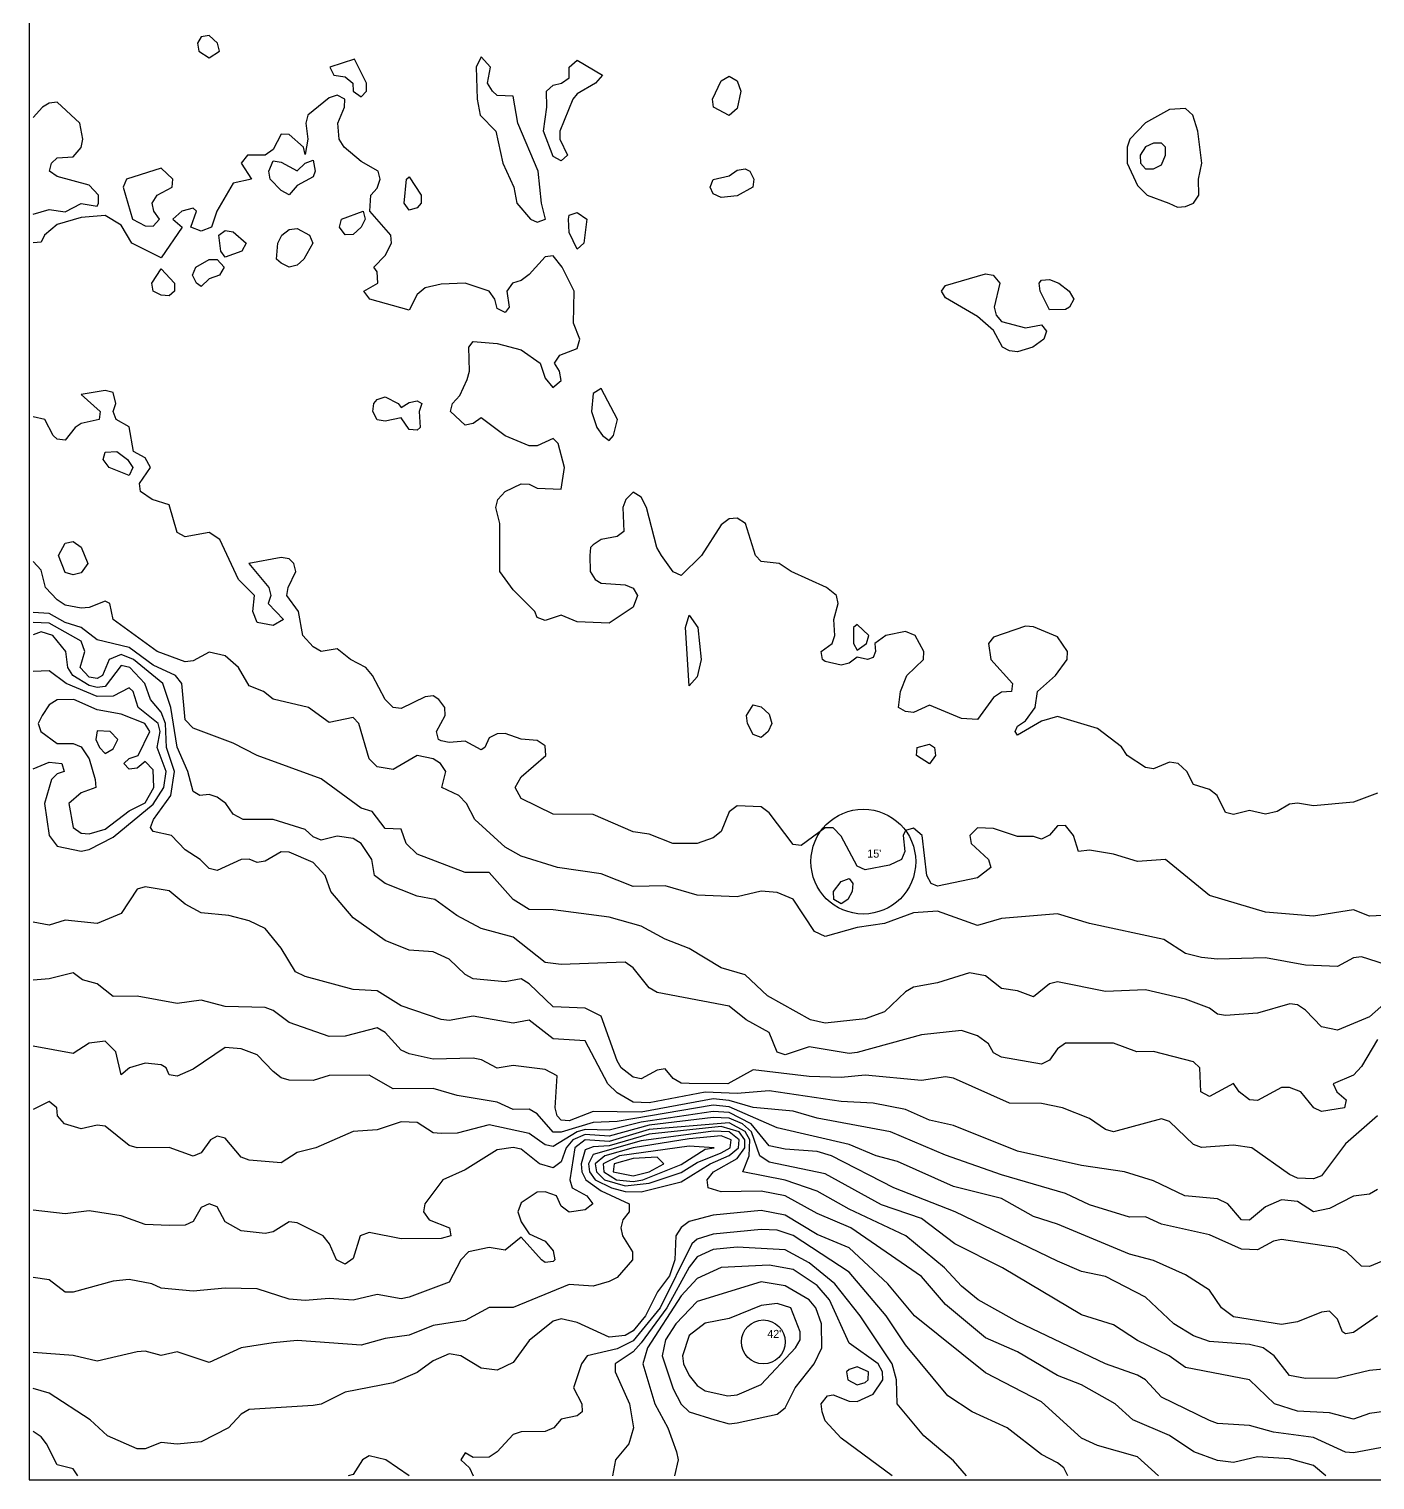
# Model space of a CAD drawing. Extents: x 426033 to 427066, y 1577130 to 1578168.
# Drawn here: x 426050 to 426386.4, y 1577150 to 1577512.5 of the extents above; entities that cross this region are included whole.
import ezdxf

# ---------------------------------------------------------------- set-up
doc = ezdxf.new("R2010")
doc.units = 21
doc.header["$MEASUREMENT"] = 0
for name, color, linetype in [('C-TOPO-HALF', 9, 'Continuous'), ('C-TOPO-MAJR', 3, 'Continuous'), ('C-TOPO-MINR', 8, 'Continuous'), ('G-ANNO-ZONE', 6, 'Continuous'), ('L-PLNT-ANNO', 92, 'Continuous'), ('L-PLNT-TREE', 92, 'Continuous')]:
    doc.layers.add(name, color=color, linetype=linetype)

msp = doc.modelspace()

# ---------------------------------------------------------------- linework, layer by layer
at = {"layer": 'C-TOPO-HALF'}
for points, elevation in [([(426092.4547160957, 1577507), (426095, 1577505.3570943652), (426097.5855115758, 1577507), (426097.11892236565, 1577509), (426094.99999999994, 1577510.9187842552), (426093, 1577510.6012544804), (426092.1367149758, 1577509), (426092.4547160957, 1577507)], 70.5), ([(426175.3051282051, 1577465), (426177, 1577464.3021738087), (426179.04396875907, 1577465), (426178.03198090696, 1577469), (426177.264962963, 1577477), (426172.14942698705, 1577489), (426171, 1577495.720818676), (426167, 1577495.9535864978), (426165.8234965816, 1577497), (426164.5936372581, 1577499), (426165.2883417952, 1577503), (426163, 1577505.5536340266), (426161.7792259477, 1577503), (426161.9895103052, 1577495), (426162.7675970304, 1577491), (426166.6648268941, 1577487), (426168.4208404404, 1577479), (426171.20058083255, 1577473), (426171.8766627647, 1577469), (426175.3051282051, 1577465)], 70.5), ([(426131.0409960522, 1577497), (426133, 1577495.5745221523), (426134.3358873473, 1577497), (426134.3144739832, 1577499), (426131.31134352373, 1577505), (426125.1788120025, 1577503), (426126.1515151515, 1577501), (426129, 1577500.6056193248), (426130.9072039072, 1577499), (426131.0409960522, 1577497)], 70.5), ([(426334.8230050934, 1577469), (426337, 1577468.0383206257), (426339, 1577468.172252533), (426341.03910666297, 1577469), (426342.38038678246, 1577471), (426342.24709784414, 1577475), (426343.0924282586, 1577479), (426342.09326919087, 1577487), (426340.8079426695, 1577491), (426339, 1577492.655311936), (426335.00000000006, 1577492.388494706), (426329, 1577489.1080003395), (426325.07247116463, 1577485), (426324.4245218319, 1577483), (426324.44978767994, 1577479), (426327, 1577473.4678564044), (426329.456125295, 1577471), (426334.8230050934, 1577469)], 70.5), ([(426113, 1577472.193609919), (426110.2284918147, 1577475), (426109.9062228295, 1577477), (426111, 1577479.5751999998), (426113, 1577479.2490799353), (426117, 1577477.081294396), (426119, 1577478.9746556475), (426121, 1577479.7351485149), (426121.50894632214, 1577477), (426121, 1577475.6296836983), (426117, 1577473.4698119434), (426115, 1577471.0625744932), (426113, 1577472.193609919)], 70.5), ([(426075.9019933555, 1577465), (426079, 1577463.3558632627), (426081, 1577463.266201579), (426082.6271536871, 1577465), (426081.2220658599, 1577467), (426080.75199291407, 1577469), (426082.0397766923, 1577471), (426085.7483338623, 1577473), (426085.9389696169, 1577475), (426083, 1577477.8019024972), (426074.36618112726, 1577475), (426073.547273982, 1577473), (426075.9019933555, 1577465)], 70.5), ([(426129, 1577461.0829315332), (426127.57491039427, 1577463), (426128.10818181816, 1577465), (426133.4826762246, 1577467), (426134.0029649596, 1577465), (426133.00000000006, 1577462.9869906255), (426131, 1577461.1524695777), (426129, 1577461.0829315332)], 70.5), ([(426099, 1577455.5408699308), (426097.9531132218, 1577457), (426097.44788104086, 1577461), (426099, 1577462.1758476964), (426101, 1577461.8732935586), (426104.29941383353, 1577459), (426103.1553242594, 1577457.0000000002), (426099, 1577455.5408699308)], 70.5), ([(426113, 1577454.0301327887), (426111.8313846154, 1577455), (426112.1466113416, 1577459), (426113.18391152855, 1577461), (426115, 1577462.3985067662), (426117, 1577462.656777996), (426120.0740397105, 1577461), (426120.9663580649, 1577459), (426118.6901249859, 1577455), (426117, 1577453.544978674), (426115, 1577453.0227392914), (426113, 1577454.0301327887)], 70.5), ([(426093, 1577448.1723426213), (426091.86370076507, 1577449), (426090.85482866043, 1577451), (426091.65312363475, 1577453), (426095, 1577454.9075656855), (426097, 1577454.9705802232), (426098.7579586877, 1577453), (426097.60422960727, 1577451), (426095, 1577450.08055737), (426093, 1577448.1723426213)], 70.5), ([(426083, 1577446.0389363724), (426081.05528455286, 1577447), (426080.7173755145, 1577449), (426083, 1577452.5895622896), (426086.3592916792, 1577449), (426086.35318627453, 1577447), (426085, 1577445.849072337), (426083, 1577446.0389363724)], 70.5), ([(426193.3404095435, 1577411), (426195, 1577409.7101766681), (426196.05796407186, 1577411), (426197.0929950776, 1577415), (426193.00000000006, 1577422.7430488975), (426191, 1577421.4466124661), (426190.54287585977, 1577417), (426191.86661734036, 1577413), (426193.3404095435, 1577411)], 70.5), ([(426145, 1577412.4537444934), (426143, 1577415.4052863435), (426138.99999999994, 1577414.556605897), (426137, 1577414.9172357558), (426135.9595582264, 1577417), (426136.16011566884, 1577419), (426137, 1577419.97622308), (426139, 1577420.6342391304), (426142.2727272727, 1577419), (426143, 1577417.9762196615), (426145.00000000006, 1577419.2425690023), (426147, 1577419.6038569708), (426148.1980868872, 1577419), (426147.48364023736, 1577417), (426147.7181460429, 1577413), (426147, 1577412.324615511), (426145, 1577412.4537444934)], 70.5), ([(426214.99999999994, 1577348.4050213168), (426214.0500570683, 1577363), (426215, 1577366.1021377672), (426217.12548113934, 1577363), (426218.0157870997, 1577355), (426216.99999999994, 1577350.634408602), (426214.99999999994, 1577348.4050213168)], 70.5), ([(426256.0682808717, 1577359), (426257, 1577357.3181818184), (426259.2962962963, 1577359), (426259.8529411765, 1577361), (426257, 1577363.7451553931), (426256.0173577628, 1577363), (426256.0682808717, 1577359)], 70.5), ([(426231, 1577336.263888889), (426229.5805231642, 1577339), (426229.32902488345, 1577341), (426231, 1577343.6696801113), (426233, 1577343.1834051483), (426235, 1577341.32605905), (426235.62858260784, 1577339), (426234.68075223744, 1577337), (426233, 1577335.4822506392), (426231, 1577336.263888889)], 70.5), ([(426067.6473029046, 1577333.0000000002), (426069, 1577331.4910401376), (426071, 1577332.6761644771), (426072.1870988975, 1577335), (426070.2788703984, 1577337), (426067, 1577337.184953528), (426066.66889325477, 1577335), (426067.6473029046, 1577333.0000000002)], 74.5), ([(426275, 1577328.953323647), (426271.7976636214, 1577331), (426271.9226560557, 1577333), (426275, 1577333.8559520708), (426276.312038331, 1577333), (426276.5750265111, 1577331), (426275, 1577328.953323647)], 70.5), ([(426193.79222438217, 1577225), (426199, 1577223.4873039452), (426205, 1577224.1467709513), (426213, 1577226.8433981743), (426217, 1577229.3043471945), (426223, 1577231.732869329), (426225.2192856163, 1577233), (426225.48160077434, 1577235), (426223, 1577235.981220507), (426215, 1577235.2763933802), (426201, 1577233.0261081513), (426193.8817109051, 1577231), (426191.4816952868, 1577229), (426191.79870437883, 1577227), (426193.79222438217, 1577225)], 77.5), ([(426196.01799331675, 1577227), (426201, 1577225.9775252054), (426205, 1577226.9769799593), (426208.64463452564, 1577229), (426207, 1577230.666272749), (426201, 1577230.3127451115), (426196.23806280224, 1577229), (426196.01799331675, 1577227)], 78.5), ([(426224.6429699842, 1577171), (426227, 1577171.2911642971), (426233, 1577173.8215158924), (426241.56146931386, 1577183), (426242.7229942318, 1577185), (426242.7477744807, 1577187), (426240.3899182782, 1577193), (426237, 1577194.0613311045), (426233, 1577193.6278832415), (426225, 1577190.3323186971), (426219, 1577189.2166649373), (426215, 1577186.139412794), (426213.2733476847, 1577181), (426213.54670893156, 1577179), (426215, 1577176.1013723558), (426217, 1577173.5757401553), (426219, 1577172.31496063), (426224.6429699842, 1577171)], 79.5)]:
    msp.add_lwpolyline(points, close=True, dxfattribs=dict(at, elevation=elevation))
for points, elevation in [([(426387, 1577321.5700436258), (426381, 1577319.3933566432), (426371, 1577318.4229105383), (426367, 1577319.1142546246), (426365, 1577318.8545521158), (426361.88346794137, 1577317), (426359, 1577316.368309361), (426355, 1577317.3087439477), (426351, 1577316.3046761546), (426349.00000000006, 1577316.7645683102), (426346.90786555194, 1577320.9999999998), (426344.99999999994, 1577322.5463974553), (426341, 1577323.731707317), (426339.3351351351, 1577327), (426337.1538461539, 1577329), (426335, 1577329.3323637773), (426331, 1577327.6686083323), (426329, 1577327.9932320267), (426324.408287147, 1577331), (426323, 1577333.20607122), (426317, 1577337.7803490136), (426307, 1577340.7283500454), (426303, 1577339.6084229392), (426297, 1577336.0882352942), (426296.48587223585, 1577337), (426297, 1577338.3434991976), (426299, 1577339.647909968), (426301.4155084126, 1577343), (426302.0448420588, 1577347), (426306.5156484898, 1577351), (426309.4273239437, 1577355), (426309.5542731921, 1577357), (426306.99999999994, 1577360.6384306732), (426301, 1577363.1792564527), (426299, 1577363.3103562368), (426291, 1577360.5760368663), (426289.79435957695, 1577359), (426290.34187434183, 1577355), (426295.76085153443, 1577349), (426295.5199240987, 1577347), (426293, 1577346.8176482099), (426291, 1577345.5040809663), (426287, 1577339.9836284663), (426283, 1577340.299914457), (426275, 1577343.6257228774), (426271, 1577341.798060942), (426269, 1577341.9912334858), (426267.3213478529, 1577343), (426267.77010449796, 1577347), (426269.36399108137, 1577351), (426273.52342738805, 1577355), (426273.6583501006, 1577357), (426271.4855842185, 1577361), (426269, 1577362.030960898), (426264.1254191818, 1577361), (426261.37191489356, 1577359), (426261.5688918119, 1577357), (426261, 1577355.4930313588), (426259.5449871465, 1577355), (426257, 1577355.544), (426255, 1577354.0681818184), (426253, 1577353.5689595575), (426248.99999999994, 1577354.52371134), (426248.27925117005, 1577355), (426247.95412844035, 1577357), (426250.68767507, 1577359), (426251.3966505068, 1577361), (426251.16632261866, 1577365), (426252.20095693774, 1577369), (426251.7973399834, 1577371), (426249.2596212584, 1577373), (426240.4323645497, 1577377), (426237.4638715433, 1577379), (426233, 1577379.4896541745), (426231.53233970754, 1577381), (426229.08989882236, 1577389), (426227, 1577390.346613546), (426225, 1577390.1385466433), (426222.99999999994, 1577388.6268020303), (426218.0807193643, 1577381), (426213, 1577376.000632511), (426211, 1577376.9208688906), (426208.0370370371, 1577381), (426206.90608001105, 1577383), (426204.33475328365, 1577393), (426203, 1577395.560303149), (426201.00000000006, 1577396.8262434555), (426199.14938240906, 1577395), (426198.43772804673, 1577393), (426198.65197630064, 1577387), (426197, 1577385.773559894), (426193.00000000006, 1577384.961456559), (426191, 1577383.6740516953), (426190.3561006894, 1577383), (426190.18482972134, 1577381), (426190.2490182078, 1577377), (426191.451946472, 1577374.9999999998), (426193, 1577374.0411604033), (426199, 1577373.6609713652), (426201, 1577372.7894957103), (426202.0662012218, 1577371), (426201, 1577368.0476878614), (426195, 1577364.0717521864), (426187, 1577364.4114915845), (426183, 1577366.0769399868), (426179, 1577364.7332748412), (426177, 1577365.5222183948), (426176.3673499484, 1577367), (426171, 1577372.427473583), (426167.6688679245, 1577377), (426167.64435914555, 1577389), (426166.6678644764, 1577393), (426167.17899332306, 1577395), (426169, 1577396.958839779), (426173, 1577398.8763227512), (426175, 1577398.8455715368), (426177, 1577397.8319672132), (426183, 1577397.5891677677), (426183.81032637774, 1577403), (426182.2496192249, 1577409), (426181.00000000006, 1577410.2521621166), (426177, 1577408.4010673233), (426175, 1577408.4143657465), (426169, 1577410.873262924), (426163, 1577415.398515872), (426161, 1577413.9435672972), (426159, 1577413.574714759), (426155.3200323265, 1577417), (426155.8700941347, 1577419), (426157.64795918367, 1577421), (426159.48757016845, 1577425), (426160.0816954771, 1577427), (426159.8779497589, 1577433), (426161, 1577434.4347826089), (426167, 1577433.9203742202), (426173, 1577432.3374546017), (426177.7278418452, 1577429), (426179, 1577425.2842035692), (426180.9197102324, 1577423), (426183, 1577424.7340936374), (426182.57422512234, 1577427), (426181.35621812474, 1577429), (426182.6362766212, 1577431), (426187, 1577432.6945034207), (426187.68217054266, 1577435), (426186.0712517194, 1577439), (426186.2480620155, 1577447), (426183.27844831866, 1577453), (426181, 1577455.8248501085), (426179, 1577455.6186308041), (426175, 1577451.1618410044), (426173, 1577449.6602721394), (426170.79414406326, 1577449), (426169.3732849072, 1577447), (426169.9551437013, 1577443), (426169, 1577441.6974358973), (426167, 1577442.6849124755), (426166.37962962966, 1577445.0000000002), (426164.9639570552, 1577447), (426159, 1577449.0588511506), (426153, 1577448.7520969247), (426149, 1577447.8507340201), (426147, 1577446.1586614172), (426144.99999999994, 1577442.2807985288), (426135.1961553551, 1577445), (426133.7095736122, 1577447), (426137.2096360066, 1577449), (426137, 1577451.8787401575), (426136.1374924288, 1577453), (426139, 1577455.9452529452), (426140.5907831929, 1577459), (426140.4266222188, 1577461), (426135.1546705639, 1577467), (426135.41134998697, 1577471), (426137, 1577472.7582121184), (426137.7262165281, 1577475), (426137.24191054964, 1577477), (426133, 1577479.4378081681), (426128.7797956867, 1577482.9999999998), (426127.4801594177, 1577485), (426127.1449052382, 1577489), (426128.8599105812, 1577493), (426128.95585562196, 1577495), (426127, 1577495.9861220215), (426125, 1577495.3157748822), (426119.7071194289, 1577491), (426119.18456805946, 1577489), (426119.7096477089, 1577485), (426119, 1577481.1455767078), (426118.55591311347, 1577483), (426115, 1577486.1967418548), (426113, 1577486.2782764812), (426111, 1577482.421956088), (426109, 1577481.0371164985), (426104.58302308264, 1577481), (426102.97943925235, 1577479), (426105.63252794807, 1577475), (426101, 1577473.9730941704), (426096.89899983606, 1577467), (426095.585786802, 1577463), (426093, 1577461.9882183217), (426090.4285714286, 1577463), (426091.8394984326, 1577467), (426091, 1577467.7444058373), (426088.21704853413, 1577467), (426085.96418338106, 1577465), (426088.26520847576, 1577463), (426083, 1577455.3283831833), (426075.69367741933, 1577459), (426073, 1577463.5540362871), (426069, 1577465.9651314563), (426063, 1577465.4174594292), (426057, 1577463.6804398536), (426053.86246922263, 1577461), (426053, 1577459.264685067), (426051, 1577459.1233238308)], 70.5), ([(426051, 1577466.281384138), (426055, 1577467.4023668638), (426059, 1577466.8554652212), (426063, 1577468.8958659219), (426067, 1577468.254816112), (426067.4017941454, 1577469), (426067.3365792759, 1577471), (426065, 1577473.4729271429), (426057, 1577475.7045989307), (426055.1239157373, 1577477), (426055.6131156176, 1577479), (426057, 1577480.3720687858), (426061, 1577480.580357143), (426063, 1577482.9027128157), (426063.408721676, 1577485), (426062.6988194644, 1577489), (426057, 1577494.2746336532), (426055, 1577494.007242574), (426053.3483648881, 1577493), (426051, 1577490.4578979716)], 70.5), ([(426389, 1577278.79095682), (426383, 1577280.6970407267), (426381, 1577280.4636378766), (426377, 1577278.3077263671), (426369, 1577278.590791897), (426359, 1577280.454345192), (426347, 1577280.0920610689), (426343, 1577280.5841450621), (426339, 1577281.5163166397), (426333.5823353294, 1577285), (426315, 1577288.999459167), (426307, 1577291.4401641404), (426293, 1577290.2744422574), (426287, 1577288.5199889336), (426277, 1577292.1386522972), (426271, 1577291.6661799776), (426263.7933314171, 1577289), (426257, 1577288.0771401692), (426249, 1577285.757285893), (426246.27993334923, 1577287), (426241, 1577295.1197325126), (426237, 1577296.7584232546), (426233, 1577297.1265933109), (426227, 1577295.6982628063), (426217, 1577296.1009571971), (426209, 1577298.478604472), (426201, 1577298.300659868), (426193, 1577301.4385439542), (426182.1000935454, 1577303), (426173, 1577305.8974690996), (426169, 1577308.1071496662), (426161.41366024513, 1577315), (426159.3558391213, 1577319), (426157.4023053452, 1577321), (426153.158250911, 1577323), (426154.17577081814, 1577327), (426152.80589836655, 1577328.9999999998), (426151, 1577330.1581458957), (426147, 1577331.0522199569), (426141, 1577327.5335491705), (426137, 1577328.15790587), (426135, 1577330.1460811223), (426132.4155655694, 1577339), (426131, 1577340.511868831), (426125, 1577339.2326394408), (426119.80410926923, 1577343), (426111, 1577345.1031866465), (426108.5788248982, 1577347), (426105, 1577348.454137587), (426102.3417029211, 1577353.0000000002), (426099, 1577355.9411900903), (426095, 1577356.805623533), (426091, 1577354.6771290605), (426089, 1577354.3941470892), (426082.0612197929, 1577357), (426071.0300900234, 1577365), (426070.20401554403, 1577369), (426069, 1577369.5933609959), (426065, 1577367.9662261382), (426063, 1577367.8517337781), (426059, 1577368.6072901823), (426057, 1577369.8671438466), (426054.15523181413, 1577373), (426053, 1577377.2965058708), (426051, 1577379.4712984054)], 71.5), ([(426387, 1577260.0854962715), (426383, 1577253.272495214), (426381, 1577251.1756035376), (426375.9052232519, 1577249), (426376.8719626168, 1577247), (426379.1301435407, 1577245.0000000002), (426378.75245579565, 1577243), (426373, 1577242.0776571631), (426371.0965041852, 1577243), (426367.8186464936, 1577247), (426365, 1577248.0717660957), (426363, 1577248.0252088415), (426357, 1577244.8312774408), (426355, 1577244.9654782116), (426352.42242990655, 1577247), (426351, 1577249.0352201257), (426345, 1577245.8472510732), (426342.87803573336, 1577247), (426342.63169572107, 1577253), (426341, 1577254.4895833335), (426331, 1577257.048943456), (426326.87039239, 1577257), (426321, 1577259.1612076724), (426309, 1577259.116889717), (426307, 1577257.763225256), (426305, 1577254.902764834), (426303, 1577253.9117161715), (426293, 1577255.6079352226), (426291, 1577256.756632653), (426289.76136363635, 1577259), (426287.06829423964, 1577261), (426283, 1577262.3111526885), (426273, 1577261.1826130822), (426257, 1577256.7858606558), (426255, 1577256.573620599), (426245, 1577258.2102272727), (426239, 1577256.2254706533), (426237, 1577256.8506661158), (426235, 1577261.777478085), (426229.25201519503, 1577265), (426225, 1577268.4178856646), (426207, 1577271.817361619), (426204.97262416896, 1577273), (426201, 1577277.9344615384), (426199, 1577279.356189506), (426183, 1577278.8334740396), (426179, 1577279.2729578894), (426171, 1577285.6561099146), (426163, 1577287.7587950588), (426156.8892102336, 1577291), (426151.41196777904, 1577295), (426147, 1577295.8988873945), (426139, 1577299.0552818829), (426136.34296326863, 1577301), (426135.69990988285, 1577305), (426133, 1577308.993899621), (426131, 1577310.2520493048), (426127, 1577310.8306308372), (426123, 1577309.8976831199), (426121, 1577310.6563128491), (426119, 1577312.5016504184), (426111.00000000006, 1577314.9977588754), (426103.51970302686, 1577315), (426101, 1577316.3445645263), (426099.17779291555, 1577319), (426096.99999999994, 1577320.6353510895), (426095, 1577321.2904628767), (426092.69996143464, 1577321), (426091, 1577322.056314402), (426089.7080861276, 1577327), (426087, 1577333.1370809453), (426085.40378946514, 1577343), (426083.4509241286, 1577349), (426076.0924949078, 1577355), (426073, 1577356.2257993908), (426069.99366423854, 1577355), (426068.37270589883, 1577351), (426067, 1577350.256834546), (426065.00000000006, 1577350.619335448), (426062.7679283315, 1577353), (426063.95719226985, 1577357), (426063, 1577359.6075599163), (426055, 1577364.0572599983), (426051, 1577364.2038915271)], 72.5), ([(426051, 1577327.6491791885), (426055, 1577329.373853545), (426058.23916248896, 1577329), (426058.7531664212, 1577327), (426057, 1577326.4576765373), (426055.60450104676, 1577325), (426053.909215956, 1577319), (426055.0217157214, 1577311), (426057, 1577308.3632372895), (426063, 1577307.1362262138), (426065, 1577307.4934844698), (426071, 1577310.5855390045), (426081, 1577318.8379403679), (426083.66236902797, 1577323), (426084.2631597258, 1577327), (426082.02543692, 1577333), (426082.7435963861, 1577337), (426082.24774340546, 1577339), (426077.31640161405, 1577343), (426076.03539775475, 1577347), (426075, 1577347.9015059397), (426071, 1577345.8765367107), (426067, 1577345.7252154562), (426059.2698245453, 1577349), (426055, 1577352.2052236083), (426051, 1577352.0252873562)], 73.5), ([(426387, 1577222.5951417002), (426385, 1577221.4192821225), (426381, 1577220.8881163085), (426375, 1577217.8145573288), (426371, 1577217.0232244127), (426367, 1577219.5909827473), (426363, 1577220.018686782), (426359, 1577218.2151618148), (426355.00000000006, 1577214.953639941), (426353, 1577215.019985135), (426349.58264184796, 1577219), (426347, 1577220.2400860745), (426338.8494560423, 1577220.9999999998), (426331, 1577224.7730668283), (426323.74036639294, 1577227), (426312.99999999994, 1577228.5760271568), (426297, 1577232.1756121519), (426281, 1577238.5912854732), (426275, 1577239.940772822), (426269, 1577242.5316646886), (426261, 1577244.142190659), (426253, 1577244.5378778991), (426235, 1577247.2058708414), (426227.00000000006, 1577246.563210254), (426219.00000000006, 1577246.88897782), (426205, 1577244.2414460687), (426201, 1577244.4096374596), (426197, 1577246.7200172828), (426194.64698388433, 1577249), (426189, 1577259.7621299704), (426181, 1577260.2562108857), (426175, 1577264.8526736188), (426171, 1577264.100161551), (426161, 1577265.8899145299), (426155, 1577264.8346741092), (426153, 1577265.0267018005), (426143.00000000006, 1577268.4470720722), (426137, 1577272.2361996274), (426131, 1577272.5707489466), (426119, 1577275.8274386122), (426116.5673426937, 1577277), (426113, 1577282.8347165813), (426109, 1577287.7956333281), (426105, 1577289.746474359), (426099.94764397905, 1577291), (426093, 1577291.6990173846), (426089, 1577293.8472817505), (426085, 1577297.1863527533), (426079, 1577298.1594048883), (426077, 1577297.6431503724), (426073, 1577291.5014317532), (426067, 1577289.065661253), (426059, 1577289.8657628922), (426055.00000000006, 1577288.6070523162), (426051, 1577289.3807373964)], 73.5), ([(426387, 1577191.0094390507), (426381, 1577186.8741307373), (426379, 1577186.5222425351), (426378.2734012975, 1577187), (426377, 1577190.1422172452), (426375, 1577192.1771217713), (426373, 1577191.9658949464), (426367, 1577189.5455311085), (426363, 1577188.8706196193), (426351, 1577190.722036787), (426348.02183497796, 1577193), (426345, 1577197.384753686), (426339, 1577201.2593783494), (426331, 1577204.8427554134), (426325, 1577206.385057471), (426307, 1577213.9309210526), (426301, 1577215.821745191), (426293, 1577220.3515552396), (426281, 1577223.2968085106), (426267, 1577229.5902878745), (426261.69888685364, 1577231), (426255, 1577233.7895263988), (426237, 1577238.026517991), (426225, 1577243.2503194343), (426221, 1577243.6646870933), (426197, 1577239.5422477042), (426191, 1577239.3518559642), (426183, 1577236.864556875), (426181, 1577236.910634631), (426177, 1577241.4991645147), (426175, 1577242.612494951), (426171, 1577242.5397091347), (426167, 1577244.3630955084), (426157, 1577246.09972031), (426151, 1577247.8303511706), (426141, 1577247.7589356392), (426135, 1577251.182121757), (426125, 1577251.0887113728), (426121, 1577249.8299307327), (426115, 1577249.8791377982), (426113, 1577250.477292631), (426111, 1577252.0225763612), (426107, 1577256.2611932473), (426103, 1577257.6992287918), (426099, 1577258.0702595934), (426091, 1577252.6572220512), (426087.00000000006, 1577250.8990746099), (426085, 1577251.2389937106), (426084.2897907419, 1577253), (426083, 1577253.7643742952), (426079, 1577254.1166979363), (426075.11744966445, 1577253), (426073, 1577251.2264150945), (426071.6971677559, 1577257), (426069, 1577259.670594176), (426065, 1577259.1775927853), (426061, 1577256.5729753142), (426051, 1577258.3936715217)], 74.5), ([(426399, 1577168.5364806866), (426384.99999999994, 1577166.5856128354), (426381, 1577165.1964479885), (426375, 1577166.7997240745), (426367, 1577167.2001767566), (426361.2775297619, 1577169), (426355, 1577175.0404167983), (426339, 1577178.1414776212), (426334.95499374915, 1577181), (426327, 1577184.8848636542), (426321, 1577188.739849624), (426313, 1577191.2658744894), (426293.2888778303, 1577203), (426281.401891773, 1577209), (426273, 1577215.3156449778), (426263.00000000006, 1577218.7623356534), (426249, 1577226.5287575112), (426235, 1577229.37918711), (426232.669005737, 1577231), (426230.568019147, 1577237), (426228.3122688854, 1577239), (426225, 1577240.436113729), (426221, 1577240.5678087045), (426205, 1577238.6662109152), (426195, 1577235.9196134536), (426189, 1577236.2912976434), (426185.9027006289, 1577235), (426184.23419095407, 1577233), (426183, 1577229.4753712942), (426181, 1577227.9765106686), (426177.5713543358, 1577229), (426173, 1577232.621720679), (426171, 1577233.0324769563), (426167, 1577232.5033641057), (426159, 1577227.532632701), (426153.4505532109, 1577225), (426148.8996810032, 1577219), (426148.5820802655, 1577217), (426149.97932535363, 1577215), (426155.04316816817, 1577213), (426155.4194862155, 1577211), (426153, 1577210.3030802384), (426143, 1577210.2823816156), (426135, 1577211.8473029046), (426132.73279969505, 1577211), (426131, 1577205.3433287484), (426129, 1577203.921759531), (426126.8684897004, 1577205), (426125.10305882356, 1577209), (426123.5036160421, 1577211), (426117, 1577214.283150101), (426115, 1577214.4709088604), (426111, 1577211.99063745), (426109, 1577211.6132705144), (426103, 1577212.2271753107), (426099, 1577214.5224292616), (426097, 1577218.247637725), (426095, 1577219.0317427388), (426093, 1577218.0737319156), (426091, 1577214.577298256), (426089, 1577213.7026375283), (426085, 1577213.550836844), (426079, 1577213.8736027516), (426073, 1577216.0302817724), (426065, 1577217.2776203966), (426059, 1577216.475772472), (426051, 1577217.442740867)], 75.5), ([(426374.05458005366, 1577151), (426371, 1577153.6273737012), (426365, 1577155.291159398), (426357, 1577155.7641827248), (426351, 1577154.339504669), (426347, 1577154.907479046), (426341.0958185204, 1577157), (426335, 1577161.1424199142), (426325.8444516759, 1577165), (426321.3992890995, 1577169), (426313, 1577173.7647874684), (426307, 1577176.0973900273), (426297, 1577182.020228765), (426289, 1577185.4753275234), (426279, 1577193.8383025029), (426273, 1577200.7992653158), (426255.3782458165, 1577213), (426247, 1577216.6096884534), (426239, 1577221.0301154219), (426233, 1577222.167117394), (426223, 1577222.021931449), (426219.70441281865, 1577223), (426219.4841987032, 1577225), (426221.0216660708, 1577227), (426227, 1577230.3242114023), (426228.9113473036, 1577233), (426228.8703149245, 1577234.9999999998), (426227.44737538265, 1577237), (426223, 1577238.3050587075), (426205, 1577236.3986970547), (426195, 1577233.4564111957), (426191, 1577233.2702978635), (426189, 1577232.5127831397), (426188.0237351179, 1577229), (426188.11479526025, 1577227), (426189.1335580524, 1577225), (426193, 1577222.2600259162), (426199.95980024966, 1577219), (426199.9782217128, 1577217), (426198.40305613144, 1577215), (426197.89884674177, 1577213), (426198.3044894767, 1577211), (426200.8319838057, 1577207), (426200.8158186249, 1577205), (426197, 1577200.5801722133), (426195, 1577199.584722222), (426191, 1577198.4141837219), (426184.99999999994, 1577198.8504660712), (426171, 1577193.0659793813), (426165, 1577193.0712339068), (426159, 1577189.8221979223), (426151, 1577188.558461247), (426145, 1577186.1637905296), (426139, 1577185.3704072204), (426133, 1577183.7152696121), (426117, 1577184.8909569469), (426111, 1577184.3008584548), (426103, 1577183.011145714), (426095, 1577179.349194991), (426087, 1577182.0587677725), (426083, 1577181.1302810975), (426079, 1577182.203264095), (426077, 1577182.0374206482), (426067, 1577179.6969128433), (426061, 1577181.0655035856), (426051, 1577181.8540287423)], 76.5), ([(426309.5869616752, 1577151), (426308.57419947203, 1577153), (426307, 1577154.296163296), (426303, 1577156.356197469), (426294.45243531204, 1577163), (426285.7010383101, 1577167), (426279.6444314414, 1577171), (426269, 1577183.8066139468), (426264.2348043297, 1577191), (426255, 1577201.9309047116), (426241, 1577211.0596157957), (426237, 1577212.390513686), (426233, 1577212.61652265), (426221, 1577211.3937665317), (426217, 1577210.1635303644), (426215.6218061843, 1577209.0000000002), (426207.7079793393, 1577193), (426201, 1577184.734112463), (426197.00000000006, 1577182.784973787), (426189.488333881, 1577181), (426188.0689746068, 1577179), (426186.05775601324, 1577173), (426188.1923629645, 1577169), (426188.2260061919, 1577167), (426187, 1577166.0162848467), (426183, 1577165.2260256733), (426181.131315722, 1577163), (426179, 1577162.0730775355), (426173, 1577162.0524412296), (426171, 1577161.3660245184), (426167.02494016883, 1577157.0000000002), (426165, 1577155.6776967454), (426161, 1577155.5958353053), (426159, 1577156.7479270315), (426157.9111570248, 1577155), (426160.0794520548, 1577153), (426161.03606760094, 1577151)], 77.5), ([(426265.74022904923, 1577151), (426253, 1577160.427504335), (426249.00000000006, 1577164.7974835231), (426248.2013969732, 1577167), (426247.94901427603, 1577169), (426249.50627211324, 1577171), (426251, 1577171.280756907), (426255, 1577169.7085134056), (426257, 1577169.5974683543), (426261, 1577171.409380525), (426263.3510941299, 1577175), (426263.26174526615, 1577177), (426262.18683406507, 1577179), (426255, 1577184.2239664283), (426250.0824001947, 1577195), (426246.99999999994, 1577198.576604041), (426241, 1577202.5556850461), (426235, 1577203.71028754), (426223, 1577203.0773324843), (426217, 1577200.3008966367), (426213, 1577196.0180544327), (426204.57883679116, 1577183), (426203.4243311037, 1577179), (426206.3851003662, 1577169), (426209.61069316027, 1577163), (426211.8168517173, 1577157), (426212.2239281576, 1577155), (426211.3022239873, 1577151)], 78.5), ([(426062.23067113024, 1577151), (426061, 1577152.7589428115), (426057, 1577153.7448815275), (426054.3297471759, 1577159), (426053, 1577160.8111785639), (426051, 1577162.089937667)], 77.5), ([(426144.9610912344, 1577151), (426139.1695616212, 1577155), (426135, 1577156.0017869417), (426133.3578188373, 1577155), (426131, 1577151.3497307003), (426129.76238881826, 1577151)], 77.5)]:
    msp.add_lwpolyline(points, dxfattribs=dict(at, elevation=elevation))
at = {"layer": 'C-TOPO-MAJR', "elevation": 70}
for points in [[(426181, 1577480.7141653502), (426178.60070944566, 1577487), (426179.43699654774, 1577493), (426179.32560296846, 1577497), (426181, 1577498.5309584392), (426183.08095952024, 1577499), (426185, 1577500.3141683778), (426184.9935787671, 1577503), (426187, 1577504.7375690606), (426193.3410973085, 1577501), (426191.5787834752, 1577499), (426187, 1577496.3743526), (426185.9188396349, 1577495), (426182.65146134933, 1577487), (426182.6760625091, 1577485), (426184.554866708, 1577481), (426183, 1577479.6066666667), (426181, 1577480.7141653502)], [(426225, 1577490.9522234474), (426221.04776119406, 1577493), (426220.83680936694, 1577495), (426222.99999999994, 1577499.6125290024), (426225, 1577500.7404174574), (426227, 1577499.5850571916), (426227.8919029166, 1577497), (426227, 1577492.668263171), (426225, 1577490.9522234474)], [(426223, 1577470.447352404), (426221, 1577471.3485016648), (426220.2423625255, 1577473), (426221, 1577474.9425587466), (426225, 1577475.8758930934), (426227, 1577477.2356813692), (426228.99999999994, 1577477.5813163482), (426230.1518721077, 1577477), (426231.1294136968, 1577475), (426230.8980350504, 1577473), (426227, 1577470.8237270613), (426223, 1577470.447352404)], [(426145, 1577467.251858736), (426143.7544077477, 1577469), (426144.37232415896, 1577474.9999999998), (426145.00000000006, 1577475.5647463456), (426148.0391673092, 1577471), (426147.9623083618, 1577469), (426147, 1577467.8130470687), (426145, 1577467.251858736)], [(426187, 1577457.553450832), (426185, 1577461.6596136154), (426184.78150876594, 1577465), (426185, 1577465.9881198346), (426187, 1577466.7126188418), (426189.37418419146, 1577465), (426188.66042730195, 1577459), (426187, 1577457.553450832)], [(426295, 1577432.1226280835), (426293.30282174813, 1577433), (426291, 1577437.2096474953), (426287, 1577440.7106859542), (426279, 1577445.369747899), (426278.0733051626, 1577447), (426279, 1577448.4204449449), (426289, 1577451.3961137538), (426290.98882113816, 1577451), (426292.62654168723, 1577449), (426291.15789473685, 1577443), (426291.73217726394, 1577441), (426293, 1577439.4444444445), (426299, 1577437.8531796844), (426303, 1577438.6098969071), (426304.2737357259, 1577437), (426303.6303146769, 1577435), (426300.8822975518, 1577433), (426297, 1577431.9070326872), (426295, 1577432.1226280835)], [(426305, 1577442.3700598802), (426302.66611751786, 1577447), (426302.4685660019, 1577449), (426303, 1577449.8082033508), (426305, 1577449.920789666), (426307.39673006337, 1577449), (426309.96261843236, 1577447), (426311.13032581453, 1577445), (426310.016, 1577443), (426309, 1577442.4749896652), (426305, 1577442.3700598802)]]:
    msp.add_lwpolyline(points, close=True, dxfattribs=at)
at = {"layer": 'C-TOPO-MAJR', "elevation": 75}
msp.add_lwpolyline([(426397, 1577178.516450648), (426385, 1577177.3556865635), (426377, 1577175.4644477097), (426369, 1577175.3271679524), (426365, 1577176.1299729627), (426361.15745969396, 1577181), (426358.4486246454, 1577183), (426355, 1577183.8825375286), (426345, 1577184.5756819602), (426341, 1577186.003581527), (426336.0918701233, 1577189), (426329, 1577195.658270732), (426319, 1577200.8281921714), (426313, 1577202.0727037145), (426307, 1577204.696106629), (426281.4737769943, 1577217), (426266.0858454781, 1577223), (426250.5870061137, 1577231), (426247, 1577232.1054766732), (426239, 1577232.6140876513), (426235, 1577233.5286797313), (426230.4923141116, 1577239), (426225, 1577241.7833444222), (426221, 1577242.0791874677), (426203, 1577239.3993452801), (426195, 1577237.4438909884), (426189, 1577237.6006413694), (426186.96766291035, 1577237), (426181, 1577233.351363354), (426179, 1577233.754754027), (426175, 1577236.5385237066), (426165, 1577238.7304723805), (426157, 1577236.6773881968), (426153, 1577236.5533556184), (426151.00000000006, 1577236.7707961444), (426147, 1577239.2878314229), (426143, 1577239.506802254), (426137, 1577237.4629384773), (426131, 1577237.0334009074), (426121.65522966237, 1577232.9999999998), (426117, 1577231.8186056837), (426113, 1577229.216933868), (426105, 1577229.8989214948), (426103, 1577230.639561629), (426099, 1577235.4130704226), (426097, 1577235.8766348534), (426095.37483617297, 1577235), (426093, 1577231.778255184), (426091, 1577230.9446402655), (426085, 1577233.0927219356), (426076.99999999994, 1577232.983447719), (426075, 1577233.562353788), (426068.99999999994, 1577238.4108974359), (426067, 1577238.6297882465), (426063, 1577237.698440644), (426058.9014573213, 1577239), (426057.1453154876, 1577241), (426056.97920179873, 1577243), (426055, 1577244.5961015413), (426051, 1577242.5825486504)], dxfattribs=at)
at = {"layer": 'C-TOPO-MINR'}
for points, elevation in [([(426327.79281129653, 1577479), (426329, 1577477.5998213298), (426331, 1577477.5658240647), (426333, 1577478.565463471), (426334.0016986411, 1577481), (426333.9815122943, 1577483), (426333, 1577484.0261911666), (426331, 1577484.0415617775), (426329, 1577483.0820098182), (426327.72110319184, 1577481), (426327.79281129653, 1577479)], 71), ([(426075, 1577400.9481560665), (426070.01946472016, 1577403), (426068.5445577663, 1577405.0000000002), (426069, 1577406.8324924319), (426071.93617021275, 1577407), (426074.61363636365, 1577405), (426075.98210450966, 1577403), (426075, 1577400.9481560665)], 71), ([(426059, 1577376.7780101974), (426057.3744816906, 1577381), (426059, 1577384.1047472018), (426061, 1577384.4801110083), (426063, 1577383.0526011083), (426064.7015244198, 1577379), (426063, 1577376.6636271528), (426061, 1577376.153154118), (426059, 1577376.7780101974)], 71), ([(426061.0693495608, 1577313), (426063, 1577311.6165617672), (426065, 1577311.4630076778), (426069, 1577312.6447490568), (426075, 1577317.1859909655), (426079, 1577319.147582809), (426081.15292693407, 1577323), (426081, 1577327.399113082), (426079, 1577329.531618688), (426077, 1577327.8891205457), (426075, 1577327.5697893864), (426073.7129076087, 1577329), (426075, 1577330.3051804905), (426077.23960396036, 1577331), (426080.22374186694, 1577337), (426078.971673626, 1577338.9999999998), (426073, 1577341.3024358698), (426067, 1577342.417478208), (426061.16256157635, 1577345), (426057, 1577344.9231791433), (426055, 1577343.709241172), (426053.29526411655, 1577340.9999999998), (426052.2878176874, 1577339), (426052.99199180555, 1577337), (426057, 1577334.042523646), (426061, 1577333.9790088586), (426063.00000000006, 1577333.1788358947), (426065, 1577330.2212068364), (426066.51148252946, 1577325), (426066.7156500308, 1577323), (426063, 1577321.7037203046), (426059.95497045404, 1577319), (426061.0693495608, 1577313)], 74), ([(426253, 1577293.9889408762), (426251.1112435439, 1577295), (426251.07997206214, 1577297), (426253, 1577299.5037984806), (426255, 1577300.3021032505), (426255.8693617021, 1577299), (426255.6826191429, 1577297), (426254.6489767603, 1577295), (426253, 1577293.9889408762)], 71), ([(426195.5470520058, 1577223), (426199, 1577222.0562579012), (426203, 1577222.028412389), (426213, 1577224.4966553827), (426220.2060611849, 1577229), (426225, 1577231.0587243114), (426227.3282565372, 1577233), (426227.438053194, 1577235), (426225, 1577237.0040034696), (426221, 1577237.1803188988), (426203, 1577234.7208186248), (426191, 1577231.3344397459), (426189.8117862203, 1577229), (426190.0491768706, 1577227), (426191.5247819257, 1577225), (426195.5470520058, 1577223)], 77), ([(426196.7877043393, 1577225), (426201, 1577224.5770073417), (426203.38049313077, 1577225), (426213, 1577228.8527452087), (426219, 1577232.665164013), (426221.224862617, 1577233), (426215, 1577233.3867539614), (426197.5544902426, 1577231), (426193.5241116017, 1577229), (426193.673630735, 1577227), (426196.7877043393, 1577225)], 78), ([(426221.40610328637, 1577165), (426225, 1577164.0590305785), (426227, 1577164.2561649978), (426237, 1577166.4325813674), (426239, 1577168.059203669), (426241.46629642835, 1577173), (426246.2314482063, 1577179), (426248.0898378536, 1577183), (426248.07238447946, 1577189), (426246.60391413583, 1577193), (426245, 1577195.0274147002), (426239, 1577198.489222536), (426233, 1577199.5152367556), (426217.00000000006, 1577194.5937867505), (426211.6261255705, 1577189), (426209.06867419486, 1577185), (426208.2497724304, 1577181), (426211, 1577172.7774052967), (426213, 1577168.9577315955), (426214.9630905077, 1577167), (426221.40610328637, 1577165)], 79), ([(426254.66239630885, 1577175), (426257, 1577173.8076341492), (426259, 1577174.3368238662), (426259.6740944942, 1577175), (426259.7822772749, 1577177), (426257, 1577178.2733893325), (426255, 1577177.590469988), (426254.33414932684, 1577177), (426254.66239630885, 1577175)], 79)]:
    msp.add_lwpolyline(points, close=True, dxfattribs=dict(at, elevation=elevation))
for points, elevation in [([(426395, 1577291.3535324247), (426385, 1577290.8485847448), (426381, 1577292.445056155), (426371, 1577290.8311454311), (426359, 1577291.8666295265), (426345, 1577296.0354897152), (426334.02513464994, 1577305), (426327, 1577304.497088872), (426321, 1577306.33584804), (426315, 1577307.3436960275), (426312.2537313433, 1577307), (426311.04365846916, 1577311), (426309, 1577313.5183872397), (426307, 1577313.4024036468), (426305, 1577311.0893321768), (426303, 1577310.131660928), (426300.99999999994, 1577310.7634902413), (426296.99999999994, 1577310.7405725932), (426291.00000000006, 1577312.7932764078), (426287, 1577312.975431195), (426285.0768301522, 1577311), (426285.42794852704, 1577309), (426289.8144429426, 1577305), (426290.3256232818, 1577303), (426287, 1577300.4399826585), (426277, 1577298.3862765587), (426275.4560112163, 1577299), (426274.35855462594, 1577301), (426273.1944487042, 1577311), (426271, 1577312.833382483), (426269, 1577312.27602363), (426268.439663655, 1577311), (426268.8666503248, 1577307), (426268.0559591596, 1577305), (426265, 1577303.6405228758), (426259, 1577302.421962993), (426257, 1577303.3334508282), (426253, 1577310.8620983188), (426251.00000000006, 1577312.9721494555), (426249, 1577312.9619734471), (426243, 1577308.5128303333), (426241, 1577308.809470018), (426235, 1577316.6830692245), (426233, 1577318.181095946), (426226.99999999994, 1577318.467872621), (426225, 1577316.9087743734), (426223, 1577312.054735013), (426221, 1577310.420779929), (426217, 1577309.0339797495), (426210.88272727275, 1577309), (426205, 1577311.3750555473), (426201, 1577311.9562165774), (426191, 1577316.2354028085), (426181.00000000006, 1577316.3923581408), (426173, 1577320.2674303493), (426171.4868373603, 1577323), (426173, 1577325.669242013), (426179.16570959805, 1577331), (426179, 1577333.4619014573), (426177, 1577334.775417827), (426173, 1577335.0573084885), (426169, 1577336.49964797), (426167, 1577336.3938893476), (426165, 1577335.4002310135), (426163.9427503443, 1577333), (426163, 1577332.4704972375), (426159, 1577334.6058049274), (426155, 1577334.2544914857), (426153, 1577334.6809977535), (426152.35535378836, 1577335), (426151.8327065051, 1577337), (426154.0276371003, 1577341), (426153.92480774707, 1577343), (426152.4469195263, 1577344.9999999998), (426151, 1577345.9486842104), (426149, 1577345.6447677147), (426143, 1577342.732300451), (426141.00000000006, 1577342.967435294), (426139.0343907501, 1577345), (426135.83537698933, 1577351), (426134.1341463415, 1577353), (426130.3330312642, 1577355), (426127, 1577357.6641366226), (426123, 1577356.9649669132), (426121, 1577358.1364111134), (426118.4604515659, 1577361), (426117.32165277936, 1577367), (426114.4674661337, 1577371), (426114.74769134447, 1577373), (426116.6943308803, 1577376.9999999998), (426116.20412118745, 1577379), (426115, 1577380.1691759112), (426112.99999999994, 1577380.4832344097), (426104.9351778656, 1577379), (426109.97230447654, 1577373), (426110.4547425474, 1577371), (426109.77362079895, 1577369), (426113.561971831, 1577365), (426111, 1577363.4874874875), (426107, 1577364.2674524025), (426105.8982874935, 1577367), (426106.32024828054, 1577371), (426102.3215413771, 1577375), (426097.69782508095, 1577385), (426095, 1577386.740688733), (426089, 1577385.6323594186), (426087, 1577386.7562372189), (426085, 1577393.6376146788), (426080.79678456596, 1577395), (426077.8491847826, 1577397), (426077.6213489113, 1577399), (426080.35177521245, 1577403), (426079, 1577405.3969097054), (426076.13438045373, 1577407), (426075, 1577413.1003375626), (426071.8159761105, 1577415), (426071.0419693301, 1577417), (426071.68960419326, 1577419), (426071, 1577421.7476895559), (426069, 1577422.2429617574), (426063, 1577421.2155276295), (426067.80108714115, 1577417), (426067.5679736167, 1577415), (426063, 1577413.9289844143), (426061.5426402445, 1577413), (426059, 1577409.7757198443), (426057, 1577410.0228357194), (426056.0223358909, 1577411), (426053.9791783906, 1577415), (426051, 1577415.6463917526)], 71), ([(426395, 1577274.5332368948), (426385, 1577265.6970868425), (426377, 1577262.373976856), (426373, 1577263.2523755226), (426369, 1577267.4194357367), (426367.00000000006, 1577268.695671185), (426365.0773480663, 1577269), (426357, 1577266.6537623596), (426349, 1577266.067816092), (426347, 1577266.374291461), (426345, 1577267.9009912536), (426339, 1577270.1318557477), (426329, 1577272.4514219959), (426319, 1577272.0716381841), (426307, 1577274.4788709416), (426305, 1577273.9447477616), (426301, 1577270.7115001108), (426297, 1577272.2084873049), (426293.00000000006, 1577272.8022975465), (426289, 1577275.923509683), (426285, 1577276.7425976384), (426277, 1577274.2271712553), (426271, 1577273.098257904), (426269, 1577271.9466014942), (426263.813108039, 1577267), (426259, 1577265.2081151833), (426249, 1577264.1780858615), (426245.33570581255, 1577265), (426234.5869327501, 1577271.0000000002), (426229, 1577276.1886600794), (426223, 1577277.9710258418), (426215.00000000006, 1577282.7974512454), (426209, 1577285.1060506874), (426203, 1577288.3969382574), (426195, 1577290.646976459), (426181, 1577292.4493465875), (426175, 1577292.5779483037), (426171, 1577295.0720234422), (426165, 1577301.8200500356), (426159, 1577301.7580588027), (426147, 1577306.3593594918), (426144.2299745709, 1577309), (426143, 1577312.567184335), (426139, 1577312.7592101656), (426135.7957219251, 1577317), (426133, 1577317.8607432377), (426123, 1577325.1663728515), (426107, 1577330.975559718), (426101, 1577334.068450849), (426091, 1577337.8609212856), (426089, 1577339.9405695861), (426088.1613592501, 1577349), (426086.6143620226, 1577351), (426081, 1577353.5736181755), (426075, 1577358.0132880975), (426067, 1577359.9325855644), (426063, 1577362.9596848004), (426059, 1577364.2328056525), (426055, 1577366.466953903), (426051, 1577366.747177759)], 72), ([(426386.99234799965, 1577241), (426379, 1577233.9927107063), (426373, 1577226.0067842607), (426371, 1577225.231959224), (426367, 1577225.4449776218), (426365, 1577226.3015902978), (426355.54965211893, 1577233), (426351, 1577233.6667475728), (426343, 1577233.0771379173), (426341, 1577233.7961165048), (426335, 1577239.5400724574), (426333, 1577240.2615384615), (426321, 1577236.9562331836), (426319, 1577237.5922225222), (426315, 1577240.3003208556), (426308.27436281857, 1577243), (426303, 1577244.0473055178), (426295, 1577244.1440481702), (426280.99999999994, 1577250.4346443254), (426279, 1577250.6892459376), (426273, 1577249.8091779975), (426259, 1577251.14957945), (426253, 1577250.5822971356), (426245, 1577250.807324973), (426231, 1577252.505852762), (426224.6471612678, 1577249), (426215, 1577249.0206383688), (426213, 1577249.1564044482), (426211, 1577250.2998682475), (426209, 1577252.7603753158), (426206.99999999994, 1577252.366062562), (426203, 1577250.1982741454), (426201, 1577250.679177378), (426197.9484864578, 1577253), (426197, 1577254.7274583557), (426193, 1577265.8898023097), (426189, 1577267.8901025546), (426181, 1577268.2049195603), (426175, 1577274.0010146396), (426173, 1577275.1762623154), (426169, 1577274.4299161641), (426161, 1577275.212622866), (426159, 1577276.2568862275), (426155, 1577280.1569431499), (426151, 1577281.9634007728), (426145, 1577282.411139282), (426139, 1577284.7698191307), (426130.99999999994, 1577290.4779052595), (426125.41356275306, 1577297), (426123.9851770182, 1577301), (426121, 1577304.241461412), (426115, 1577306.8991735536), (426113, 1577306.9449856735), (426109, 1577304.6333535232), (426107, 1577304.320590951), (426105, 1577305.0947560235), (426103, 1577305.0042775366), (426097, 1577302.2746607251), (426095, 1577302.7463274812), (426092.79916488443, 1577305), (426089, 1577307.407454087), (426085.58775262116, 1577311), (426081, 1577312.001309472), (426080.33449680044, 1577313), (426081.11499402625, 1577315), (426085.41622574953, 1577321), (426086.3615839153, 1577327), (426084.36846871016, 1577333), (426084.1051602226, 1577339), (426083, 1577341.8040983607), (426080.3763275358, 1577345), (426078.9171714884, 1577349), (426075.22074252303, 1577353), (426073, 1577353.5239536872), (426069, 1577348.2934225597), (426067, 1577347.9887685957), (426065, 1577348.5131739308), (426060.9227607036, 1577351), (426059.67093254474, 1577353), (426059.2211290916, 1577357), (426055.9854967891, 1577361), (426053, 1577361.906944211), (426051, 1577361.2039119052)], 73), ([(426389, 1577205.0244967882), (426385, 1577203.3383832262), (426383, 1577203.434732104), (426379.2585249802, 1577207), (426377, 1577208.0190191763), (426363, 1577210.0472147441), (426361, 1577209.6576602473), (426357, 1577207.463181207), (426353, 1577207.684804928), (426345, 1577211.2590062558), (426333, 1577213.9356973995), (426329, 1577215.732155589), (426325, 1577215.6949736057), (426315, 1577218.731665719), (426309, 1577221.5466254181), (426293, 1577226.2082549874), (426279, 1577231.1517760346), (426265.3163751988, 1577237), (426247, 1577240.3880968366), (426241, 1577242.1181082288), (426231, 1577243.1046643313), (426225, 1577244.7867935807), (426221, 1577245.2229846467), (426203, 1577241.9165667766), (426191, 1577242.0457445201), (426185, 1577239.728418787), (426183, 1577239.8990832907), (426181.9551937869, 1577241), (426181.5194764233, 1577243), (426181.9901096538, 1577251), (426179, 1577252.5530823057), (426171, 1577253.548745561), (426167, 1577252.8741842862), (426163.059772296, 1577255), (426161, 1577255.3910265127), (426151, 1577255.1270233814), (426145, 1577256.4363801503), (426143, 1577257.3895430486), (426139, 1577261.8364815023), (426137, 1577262.9472689286), (426129, 1577260.8550955413), (426125, 1577260.8074944895), (426115, 1577264.284826157), (426111, 1577267.3256961578), (426109, 1577268.0312575721), (426099, 1577268.3130910902), (426093, 1577269.8468339618), (426087, 1577269.0160492826), (426077, 1577270.8465620163), (426071, 1577270.82863042), (426067, 1577273.996544421), (426063.3515764426, 1577275), (426061, 1577276.749411369), (426055, 1577275.2103219214), (426051, 1577274.8954733687)], 74), ([(426389, 1577158.2630421915), (426381, 1577156.7664558215), (426379, 1577156.934034279), (426371, 1577160.5972495913), (426361, 1577161.968792275), (426355, 1577163.5812923757), (426347, 1577164.0774957193), (426345.00000000006, 1577164.8276522406), (426333.00000000006, 1577170.728171212), (426329.0386150562, 1577175), (426327, 1577176.209792709), (426319, 1577179.010910379), (426297, 1577189.477115636), (426287.1866398795, 1577195), (426283, 1577198.391166052), (426278.7684870991, 1577203), (426269.12917685416, 1577211), (426255, 1577217.6857019095), (426247, 1577222.1876419808), (426239, 1577224.9129820995), (426228.3505171565, 1577227), (426229.9909019843, 1577231), (426230.15443989274, 1577235), (426229, 1577237.0866232442), (426225, 1577239.2130506593), (426205, 1577237.5994921627), (426195, 1577234.5996371598), (426189, 1577234.9927143313), (426186.3917662683, 1577233), (426185.16212797916, 1577225), (426185.7705491853, 1577223), (426189.371372268, 1577221), (426190.9217375023, 1577219), (426189, 1577217.5180479353), (426185, 1577216.9538125172), (426183, 1577218.4226295382), (426181.8484993998, 1577221), (426179, 1577222.0356026222), (426177, 1577221.9365079366), (426173, 1577219.2464), (426172.1946528441, 1577217), (426173, 1577214.5384615385), (426175, 1577211.5135135134), (426179, 1577209.628683327), (426181, 1577207.2466017082), (426181.40143257554, 1577205), (426181, 1577204.6143893502), (426179, 1577204.3567502347), (426178.0691628674, 1577205), (426173, 1577210.677262463), (426169, 1577207.3842308933), (426165, 1577208.0855931793), (426159.8505494505, 1577207), (426157.933503603, 1577205), (426155, 1577199.3888310064), (426145, 1577195.6817556848), (426143, 1577195.2905506324), (426137, 1577196.3567541614), (426131, 1577194.9211374964), (426125, 1577195.3031026253), (426119, 1577194.8171315398), (426115, 1577195.171641791), (426107, 1577197.727398844), (426099, 1577197.96411061), (426091, 1577197.192394513), (426083, 1577197.9358799455), (426080.6726677577, 1577199), (426075, 1577200.0681594973), (426071, 1577199.701641039), (426061, 1577196.9045203968), (426059, 1577196.9003082158), (426055, 1577200.0073226544), (426051, 1577200.5618144504)], 76), ([(426332.284495549, 1577151), (426327, 1577155.7468328564), (426317, 1577158.577277055), (426313, 1577160.4633433605), (426303, 1577169.5507043349), (426289, 1577176.735995563), (426271.32840150857, 1577191), (426264.6483558747, 1577199.0000000002), (426255, 1577208.0017065592), (426247, 1577211.3742070454), (426239, 1577216.1517841541), (426233, 1577217.306844799), (426221, 1577216.1344823139), (426215, 1577214.550936735), (426213, 1577213.0798775398), (426211.62227615685, 1577211), (426211.3720192901, 1577204.9999999998), (426210.03027040174, 1577201), (426207.0567328118, 1577197), (426204.10432166, 1577191), (426201, 1577187.2965098564), (426199, 1577186.0612163332), (426195, 1577185.6903903433), (426187, 1577189.3691322347), (426183, 1577190.2249760372), (426181, 1577189.7050839523), (426175, 1577184.8890481063), (426171, 1577179.330802603), (426167, 1577177.4329921734), (426163, 1577177.9198707594), (426157.93015273724, 1577181), (426155, 1577181.5273763202), (426151, 1577179.7500462192), (426147, 1577176.8557964184), (426141, 1577174.2343063806), (426129, 1577171.9021441238), (426123, 1577168.9755003033), (426121, 1577168.6004439513), (426105, 1577167.5938895836), (426102.99999999994, 1577166.414237288), (426099.8848780488, 1577163), (426093, 1577159.5512528475), (426087.00000000006, 1577158.9564651165), (426083, 1577159.4016129032), (426079, 1577157.811648257), (426077, 1577157.7764808552), (426069.60692951013, 1577161), (426065.27967718267, 1577165), (426055, 1577171.659810914), (426051, 1577172.8200751643)], 77), ([(426284.25352487364, 1577151), (426281, 1577154.8249904471), (426273.6616852146, 1577161), (426266.97407834104, 1577169), (426266.78474748076, 1577175), (426265.7465159085, 1577179), (426257.68255231495, 1577191), (426251.415737881, 1577199), (426245, 1577204.2185804078), (426239, 1577207.54017565), (426227, 1577208.1845649118), (426221, 1577207.5793269232), (426217, 1577205.7320084204), (426215, 1577203.1993538784), (426209.41766593035, 1577193), (426203, 1577184.2888910538), (426201, 1577182.0419727424), (426196.4517672648, 1577179), (426196.4667782027, 1577177), (426200.03543469304, 1577169), (426201.0722092116, 1577163), (426199.8960743237, 1577159), (426196.59714673914, 1577155), (426195.82005735964, 1577151)], 78)]:
    msp.add_lwpolyline(points, dxfattribs=dict(at, elevation=elevation))
at = {"layer": 'G-ANNO-ZONE'}
msp.add_lwpolyline([(427050, 1577150), (427050, 1578150), (426050, 1578150), (426050, 1577150), (427050, 1577150)], close=True, dxfattribs=at)
at = {"layer": 'L-PLNT-TREE'}
for centre, radius in [((426258.5, 1577304.5), 13.0915), ((426233.5, 1577184.5), 5.4745)]:
    msp.add_circle(centre, radius, dxfattribs=at)

# ---------------------------------------------------------------- texts
at = {"layer": 'L-PLNT-ANNO'}
for s, p in [("15'", (426259.5, 1577305.5)), ("42'", (426234.5, 1577185.5))]:
    msp.add_text(s, height=2, dxfattribs=at).set_placement(p)

doc.saveas('drawing.dxf')
